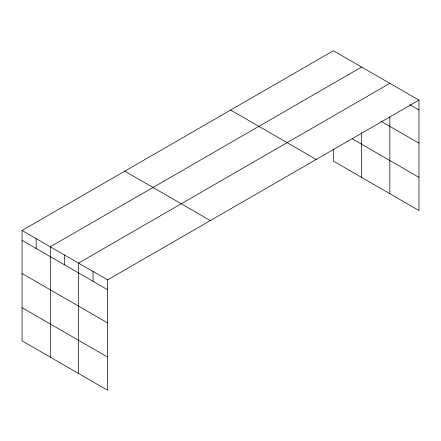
<?xml version="1.0" encoding="UTF-8"?>
<svg xmlns="http://www.w3.org/2000/svg" width="441" height="441" viewBox="0 0 441 441"><rect width="100%" height="100%" fill="white"/><g stroke="black" fill="none" stroke-linecap="round" stroke-linejoin="round"><path stroke-width="0.66" d="M418.95 100.14L333.379 50.737L22.05 230.483L22.05 340.86L107.621 390.263L107.621 279.886L418.95 100.14L418.95 210.517L333.379 161.114L333.379 149.604M361.62 67.043L50.291 246.784L50.291 357.16M389.855 83.343L78.526 263.09L78.526 373.466M409.639 104.616L418.95 109.991M381.619 121.611L418.95 143.165M352.205 138.81L418.95 177.343M230.643 110.052L316.214 159.46M124.786 171.169L210.357 220.572M22.05 230.483L107.621 279.886M22.05 240.328L107.621 289.731M22.05 273.503L107.621 322.906M22.05 307.686L107.621 357.089M389.855 116.887L389.855 193.72M361.62 132.62L361.62 177.42M93.073 271.485L93.073 281.336M64.408 254.937L64.408 264.787M36.168 238.636L36.168 248.481"/></g></svg>
